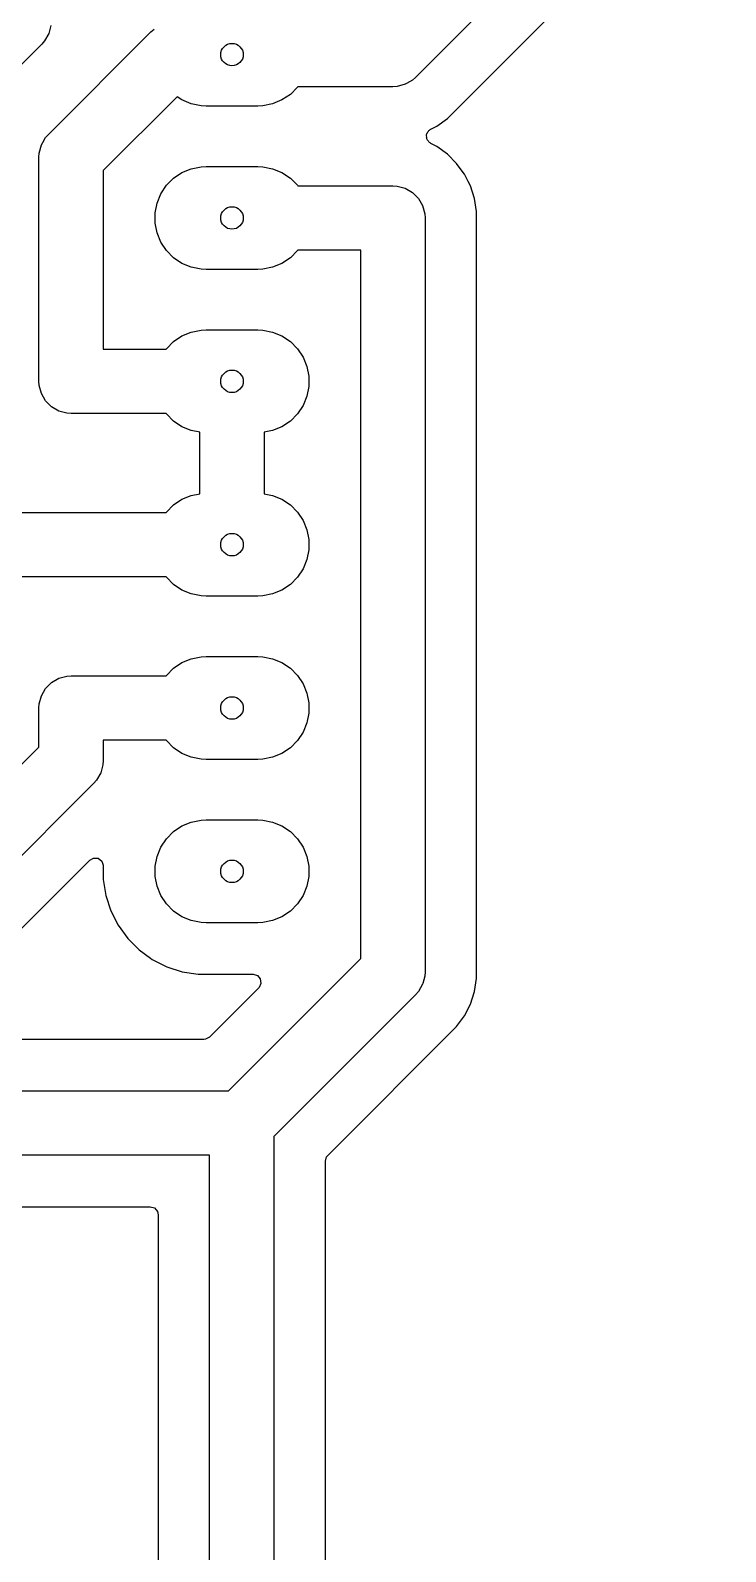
# Model space of a CAD drawing. Extents: x 20 to 124, y -124 to -20.
# Drawn here: x 67.58 to 78.39, y -90.2 to -66.54 of the extents above; entities that cross this region are included whole.
import ezdxf

# ---------------------------------------------------------------- set-up
doc = ezdxf.new("R2010")
doc.units = 0
doc.layers.add('BLACK', color=7, linetype='CONTINUOUS')
doc.layers.add('WHITE', color=7, linetype='CONTINUOUS')

msp = doc.modelspace()

# ---------------------------------------------------------------- linework, layer by layer
at = {"layer": 'BLACK', "linetype": 'CONTINUOUS'}
for p, q in [((77.903554, -62.940253), (73.570253, -67.273553)), ((74.063919, -67.911966), (78.39015, -63.585732)), ((67.899623, -66.467263), (67.86584, -66.593342)), ((67.86584, -66.593342), (67.800577, -66.706381)), ((67.859747, -68.161547), (69.454847, -66.566447)), ((69.454847, -66.566447), (69.50401, -66.523331)), ((67.757453, -66.755553), (64.699453, -69.813553)), ((67.800568, -66.706389), (67.757453, -66.755553)), ((67.800577, -66.706381), (67.800568, -66.706389)), ((73.408042, -67.38194), (73.281963, -67.415723)), ((73.429358, -67.369633), (73.408042, -67.38194)), ((73.521081, -67.316677), (73.429358, -67.369633)), ((73.521096, -67.316661), (73.521081, -67.316677)), ((73.570253, -67.273553), (73.521096, -67.316661)), ((69.861204, -67.574301), (68.7133, -68.722206)), ((69.937883, -67.625537), (69.861204, -67.574301)), ((70.082772, -67.685552), (69.937883, -67.625537)), ((71.492117, -67.625537), (71.347228, -67.685552)), ((71.622515, -67.538408), (71.492117, -67.625537)), ((71.733408, -67.427515), (71.622515, -67.538408)), ((71.738429, -67.42), (71.733408, -67.427515)), ((72.7659, -67.42), (71.738429, -67.42)), ((73.2152, -67.42), (72.7659, -67.42)), ((73.2167, -67.42), (73.2152, -67.42)), ((73.281948, -67.415723), (73.2167, -67.42)), ((73.281963, -67.415723), (73.281948, -67.415723)), ((70.236586, -67.716148), (70.082772, -67.685552)), ((70.315, -67.72), (70.236586, -67.716148)), ((71.115, -67.72), (70.315, -67.72)), ((71.193414, -67.716148), (71.115, -67.72)), ((71.347228, -67.685552), (71.193414, -67.716148)), ((73.7546, -68.136051), (73.760564, -68.118553)), ((73.760564, -68.118553), (73.771249, -68.10929)), ((73.771249, -68.10929), (73.776735, -68.099884)), ((73.776735, -68.099884), (73.787197, -68.092508)), ((73.787197, -68.092508), (73.789099, -68.089969)), ((73.789099, -68.089969), (73.803677, -68.080891)), ((73.803677, -68.080891), (73.805464, -68.079631)), ((73.805464, -68.079631), (73.805572, -68.079538)), ((73.805572, -68.079538), (73.807114, -68.078753)), ((73.807114, -68.078753), (73.898311, -68.032287)), ((73.898311, -68.032287), (74.063919, -67.911966)), ((67.717577, -68.449837), (67.75136, -68.323758)), ((67.75136, -68.323758), (67.772505, -68.287134)), ((67.772505, -68.287134), (67.816623, -68.210719)), ((67.816623, -68.210719), (67.816638, -68.210703)), ((67.816638, -68.210703), (67.859747, -68.161547)), ((73.738027, -68.184688), (73.74208, -68.172794)), ((73.743013, -68.204823), (73.738027, -68.184688)), ((73.741537, -68.16024), (73.746853, -68.151123)), ((73.74208, -68.172794), (73.741537, -68.16024)), ((73.742243, -68.215594), (73.743013, -68.204823)), ((73.744077, -68.218953), (73.742243, -68.215594)), ((73.744557, -68.230044), (73.744077, -68.218953)), ((73.751801, -68.240311), (73.744557, -68.230044)), ((73.746853, -68.151123), (73.747227, -68.145902)), ((73.747227, -68.145902), (73.7546, -68.136051)), ((73.754822, -68.252509), (73.751801, -68.240311)), ((73.77047, -68.267288), (73.754822, -68.252509)), ((73.775728, -68.276917), (73.77047, -68.267288)), ((73.775729, -68.276918), (73.775728, -68.276917)), ((73.776843, -68.275803), (73.775729, -68.276918)), ((73.784837, -68.287134), (73.776843, -68.275803)), ((73.796481, -68.291854), (73.784837, -68.287134)), ((73.805617, -68.300483), (73.796481, -68.291854)), ((73.89831, -68.347713), (73.805617, -68.300483)), ((73.898312, -68.347714), (73.89831, -68.347713)), ((73.898313, -68.347715), (73.898312, -68.347714)), ((74.063913, -68.468028), (73.898313, -68.347715)), ((67.7133, -68.5151), (67.717577, -68.449852)), ((67.7133, -72), (67.7133, -68.5151)), ((67.717577, -68.449852), (67.717577, -68.449837)), ((74.208671, -68.612786), (74.063913, -68.468028)), ((68.7133, -68.722206), (68.7133, -71.5)), ((69.807485, -68.841592), (69.937883, -68.754463)), ((69.937883, -68.754463), (70.082772, -68.694448)), ((70.082772, -68.694448), (70.236586, -68.663852)), ((70.236586, -68.663852), (70.315, -68.66)), ((70.315, -68.66), (71.115, -68.66)), ((71.115, -68.66), (71.193414, -68.663852)), ((71.193414, -68.663852), (71.347228, -68.694448)), ((71.347228, -68.694448), (71.492117, -68.754463)), ((71.492117, -68.754463), (71.622515, -68.841592)), ((74.29549, -68.732285), (74.208671, -68.612786)), ((74.328987, -68.77839), (74.29549, -68.732285)), ((74.388203, -68.894607), (74.328987, -68.77839)), ((69.609463, -69.082883), (69.696592, -68.952485)), ((69.696592, -68.952485), (69.807485, -68.841592)), ((71.622515, -68.841592), (71.733408, -68.952485)), ((71.733408, -68.952485), (71.738429, -68.96)), ((71.738429, -68.96), (73.2167, -68.96)), ((73.2167, -68.96), (73.281963, -68.964278)), ((73.281963, -68.964278), (73.408042, -68.99806)), ((73.408042, -68.99806), (73.521081, -69.063323)), ((73.521081, -69.063323), (73.613377, -69.155619)), ((74.421918, -68.960776), (74.388203, -68.894607)), ((74.421918, -68.960778), (74.421918, -68.960776)), ((74.42192, -68.960781), (74.421918, -68.960778)), ((74.485177, -69.155466), (74.42192, -68.960781)), ((69.518852, -69.381586), (69.549448, -69.227772)), ((69.549448, -69.227772), (69.609463, -69.082883)), ((73.613377, -69.155619), (73.67864, -69.268658)), ((73.67864, -69.268658), (73.712422, -69.394737)), ((74.5172, -69.357648), (74.485177, -69.155466)), ((69.518852, -69.538414), (69.518852, -69.381586)), ((69.549448, -69.692228), (69.518852, -69.538414)), ((73.712422, -69.394737), (73.7167, -69.46)), ((73.7167, -69.46), (73.7167, -81.1849)), ((74.5172, -81.287252), (74.5172, -69.357648)), ((69.609463, -69.837117), (69.549448, -69.692228)), ((69.696592, -69.967515), (69.609463, -69.837117)), ((69.807485, -70.078408), (69.696592, -69.967515)), ((71.733408, -69.967515), (71.622515, -70.078408)), ((71.738429, -69.96), (71.733408, -69.967515)), ((72.7167, -69.96), (71.738429, -69.96)), ((72.7167, -80.977793), (72.7167, -69.96)), ((69.937883, -70.165537), (69.807485, -70.078408)), ((70.082772, -70.225552), (69.937883, -70.165537)), ((70.236586, -70.256148), (70.082772, -70.225552)), ((71.347228, -70.225552), (71.193414, -70.256148)), ((71.492117, -70.165537), (71.347228, -70.225552)), ((71.622515, -70.078408), (71.492117, -70.165537)), ((70.315, -70.26), (70.236586, -70.256148)), ((71.115, -70.26), (70.315, -70.26)), ((71.193414, -70.256148), (71.115, -70.26)), ((69.696592, -71.492485), (69.807485, -71.381592)), ((69.807485, -71.381592), (69.937883, -71.294463)), ((69.937883, -71.294463), (70.082772, -71.234448)), ((70.082772, -71.234448), (70.236586, -71.203852)), ((70.236586, -71.203852), (70.315, -71.2)), ((70.315, -71.2), (71.115, -71.2)), ((71.115, -71.2), (71.193414, -71.203852)), ((71.193414, -71.203852), (71.347228, -71.234448)), ((71.347228, -71.234448), (71.492117, -71.294463)), ((71.492117, -71.294463), (71.622515, -71.381592)), ((71.622515, -71.381592), (71.733408, -71.492485)), ((68.7133, -71.5), (69.691571, -71.5)), ((69.691571, -71.5), (69.696592, -71.492485)), ((71.733408, -71.492485), (71.820537, -71.622883)), ((71.820537, -71.622883), (71.880552, -71.767772)), ((71.880552, -71.767772), (71.911148, -71.921586)), ((67.717578, -72.065263), (67.7133, -72)), ((67.75136, -72.191342), (67.717578, -72.065263)), ((71.911148, -72.078414), (71.880552, -72.232228)), ((71.911148, -71.921586), (71.911148, -72.078414)), ((67.816623, -72.304381), (67.75136, -72.191342)), ((67.908919, -72.396677), (67.816623, -72.304381)), ((71.820537, -72.377117), (71.733408, -72.507515)), ((71.880552, -72.232228), (71.820537, -72.377117)), ((68.021958, -72.46194), (67.908919, -72.396677)), ((68.148037, -72.495722), (68.021958, -72.46194)), ((68.2133, -72.5), (68.148037, -72.495722)), ((69.691571, -72.5), (68.2133, -72.5)), ((69.696592, -72.507515), (69.691571, -72.5)), ((69.807485, -72.618408), (69.696592, -72.507515)), ((69.937883, -72.705537), (69.807485, -72.618408)), ((71.622515, -72.618408), (71.492117, -72.705537)), ((71.733408, -72.507515), (71.622515, -72.618408)), ((70.082772, -72.765552), (69.937883, -72.705537)), ((70.215, -72.791854), (70.082772, -72.765552)), ((70.215, -73.748145), (70.215, -72.791854)), ((71.347228, -72.765552), (71.215, -72.791854)), ((71.215, -72.791854), (71.215, -73.748145)), ((71.492117, -72.705537), (71.347228, -72.765552)), ((69.937883, -73.834463), (70.082772, -73.774448)), ((70.082772, -73.774448), (70.215, -73.748145)), ((71.215, -73.748145), (71.347228, -73.774448)), ((71.347228, -73.774448), (71.492117, -73.834463)), ((69.691571, -74.04), (69.696592, -74.032485)), ((69.696592, -74.032485), (69.807485, -73.921592)), ((69.807485, -73.921592), (69.937883, -73.834463)), ((71.492117, -73.834463), (71.622515, -73.921592)), ((71.622515, -73.921592), (71.733408, -74.032485)), ((71.733408, -74.032485), (71.820537, -74.162883)), ((64.118429, -74.04), (69.691571, -74.04)), ((71.820537, -74.162883), (71.880552, -74.307772)), ((71.880552, -74.307772), (71.911148, -74.461586)), ((71.911148, -74.461586), (71.911148, -74.618414)), ((71.911148, -74.618414), (71.880552, -74.772228)), ((71.820537, -74.917117), (71.733408, -75.047515)), ((71.880552, -74.772228), (71.820537, -74.917117)), ((69.691571, -75.04), (64.118429, -75.04)), ((69.696592, -75.047515), (69.691571, -75.04)), ((69.807485, -75.158408), (69.696592, -75.047515)), ((69.937883, -75.245537), (69.807485, -75.158408)), ((71.622515, -75.158408), (71.492117, -75.245537)), ((71.733408, -75.047515), (71.622515, -75.158408)), ((70.082772, -75.305552), (69.937883, -75.245537)), ((70.236586, -75.336148), (70.082772, -75.305552)), ((70.315, -75.34), (70.236586, -75.336148)), ((71.115, -75.34), (70.315, -75.34)), ((71.193414, -75.336148), (71.115, -75.34)), ((71.347228, -75.305552), (71.193414, -75.336148)), ((71.492117, -75.245537), (71.347228, -75.305552)), ((69.807485, -76.461592), (69.937883, -76.374463)), ((69.937883, -76.374463), (70.082772, -76.314448)), ((70.082772, -76.314448), (70.236586, -76.283852)), ((70.236586, -76.283852), (70.315, -76.28)), ((70.315, -76.28), (71.115, -76.28)), ((71.115, -76.28), (71.193414, -76.283852)), ((71.193414, -76.283852), (71.347228, -76.314448)), ((71.347228, -76.314448), (71.492117, -76.374463)), ((71.492117, -76.374463), (71.622515, -76.461592)), ((67.908919, -76.683323), (68.021958, -76.61806)), ((68.021958, -76.61806), (68.148037, -76.584278)), ((68.148037, -76.584278), (68.2133, -76.58)), ((68.2133, -76.58), (69.691571, -76.58)), ((69.691571, -76.58), (69.696592, -76.572485)), ((69.696592, -76.572485), (69.807485, -76.461592)), ((71.622515, -76.461592), (71.733408, -76.572485)), ((71.733408, -76.572485), (71.820537, -76.702883)), ((67.75136, -76.888658), (67.816623, -76.775619)), ((67.816623, -76.775619), (67.908919, -76.683323)), ((71.820537, -76.702883), (71.880552, -76.847772)), ((71.880552, -76.847772), (71.911148, -77.001586)), ((67.7133, -77.08), (67.717578, -77.014737)), ((67.7133, -77.689394), (67.7133, -77.08)), ((67.717578, -77.014737), (67.75136, -76.888658)), ((71.911148, -77.001586), (71.911148, -77.158414)), ((71.880552, -77.312228), (71.820537, -77.457117)), ((71.911148, -77.158414), (71.880552, -77.312228)), ((69.691571, -77.58), (68.7133, -77.58)), ((68.7133, -77.58), (68.7133, -77.8965)), ((69.696592, -77.587515), (69.691571, -77.58)), ((71.820537, -77.457117), (71.733408, -77.587515)), ((64.178294, -81.2244), (67.7133, -77.689394)), ((69.807485, -77.698408), (69.696592, -77.587515)), ((69.937883, -77.785537), (69.807485, -77.698408)), ((70.082772, -77.845552), (69.937883, -77.785537)), ((71.492117, -77.785537), (71.347228, -77.845552)), ((71.622515, -77.698408), (71.492117, -77.785537)), ((71.733408, -77.587515), (71.622515, -77.698408)), ((68.709023, -77.961763), (68.67524, -78.087842)), ((68.7133, -77.8965), (68.709023, -77.961747)), ((68.709023, -77.961747), (68.709023, -77.961763)), ((70.236586, -77.876148), (70.082772, -77.845552)), ((70.315, -77.88), (70.236586, -77.876148)), ((71.115, -77.88), (70.315, -77.88)), ((71.193414, -77.876148), (71.115, -77.88)), ((71.347228, -77.845552), (71.193414, -77.876148)), ((68.566853, -78.250053), (64.738953, -82.077953)), ((68.609968, -78.200889), (68.566853, -78.250053)), ((68.609977, -78.200881), (68.609968, -78.200889)), ((68.67524, -78.087842), (68.609977, -78.200881)), ((69.696592, -79.112485), (69.807485, -79.001592)), ((69.807485, -79.001592), (69.937883, -78.914463)), ((69.937883, -78.914463), (70.082772, -78.854448)), ((70.082772, -78.854448), (70.236586, -78.823852)), ((70.236586, -78.823852), (70.315, -78.82)), ((70.315, -78.82), (71.115, -78.82)), ((71.115, -78.82), (71.193414, -78.823852)), ((71.193414, -78.823852), (71.347228, -78.854448)), ((71.347228, -78.854448), (71.492117, -78.914463)), ((71.492117, -78.914463), (71.622515, -79.001592)), ((71.622515, -79.001592), (71.733408, -79.112485)), ((69.609463, -79.242883), (69.696592, -79.112485)), ((71.733408, -79.112485), (71.820537, -79.242883)), ((65.926366, -82.022619), (68.502819, -79.446165)), ((68.502819, -79.446165), (68.564142, -79.41268)), ((68.564142, -79.41268), (68.633834, -79.417664)), ((68.633834, -79.417664), (68.689767, -79.459536)), ((68.689767, -79.459536), (68.714184, -79.525)), ((69.518852, -79.541586), (69.549448, -79.387772)), ((69.549448, -79.387772), (69.609463, -79.242883)), ((71.820537, -79.242883), (71.880552, -79.387772)), ((71.880552, -79.387772), (71.911148, -79.541586)), ((68.714184, -79.525), (68.7145, -79.533846)), ((68.7145, -79.533846), (68.7145, -79.745961)), ((69.518852, -79.698414), (69.518852, -79.541586)), ((69.549448, -79.852228), (69.518852, -79.698414)), ((71.911148, -79.698414), (71.880552, -79.852228)), ((71.911148, -79.541586), (71.911148, -79.698414)), ((68.7145, -79.745961), (68.75391, -79.994785)), ((69.609463, -79.997117), (69.549448, -79.852228)), ((71.880552, -79.852228), (71.820537, -79.997117)), ((68.75391, -79.994785), (68.83176, -80.234383)), ((69.696592, -80.127515), (69.609463, -79.997117)), ((69.807485, -80.238408), (69.696592, -80.127515)), ((71.733408, -80.127515), (71.622515, -80.238408)), ((71.820537, -79.997117), (71.733408, -80.127515)), ((68.83176, -80.234383), (68.946132, -80.458848)), ((69.937883, -80.325537), (69.807485, -80.238408)), ((70.082772, -80.385552), (69.937883, -80.325537)), ((70.236586, -80.416148), (70.082772, -80.385552)), ((70.315, -80.42), (70.236586, -80.416148)), ((71.115, -80.42), (70.315, -80.42)), ((71.193414, -80.416148), (71.115, -80.42)), ((71.347228, -80.385552), (71.193414, -80.416148)), ((71.492117, -80.325537), (71.347228, -80.385552)), ((71.622515, -80.238408), (71.492117, -80.325537)), ((68.946132, -80.458848), (69.094201, -80.662649)), ((69.094201, -80.662649), (69.094205, -80.662654)), ((69.094205, -80.662654), (69.272345, -80.840794)), ((69.272345, -80.840794), (69.27235, -80.840798)), ((69.27235, -80.840798), (69.450117, -80.969952)), ((69.450117, -80.969952), (69.476155, -80.98887)), ((69.476155, -80.98887), (69.619184, -81.061747)), ((69.619184, -81.061747), (69.700616, -81.103239)), ((69.700616, -81.103239), (69.700618, -81.103239)), ((69.700618, -81.103239), (69.700621, -81.103241)), ((69.700621, -81.103241), (69.940215, -81.18109)), ((70.659694, -83.0348), (72.7167, -80.977793)), ((69.940215, -81.18109), (70.189038, -81.2205)), ((70.189038, -81.2205), (70.189039, -81.2205)), ((70.189039, -81.2205), (71.042552, -81.2205)), ((71.042552, -81.2205), (71.109591, -81.240185)), ((71.109591, -81.240185), (71.155346, -81.292989)), ((71.16529, -81.362147), (71.136265, -81.425703)), ((71.155346, -81.292989), (71.16529, -81.362147)), ((73.682417, -81.362147), (73.67864, -81.376242)), ((73.712423, -81.250163), (73.682417, -81.362147)), ((73.7167, -81.1849), (73.712423, -81.250147)), ((73.712423, -81.250147), (73.712423, -81.250163)), ((74.485177, -81.489434), (74.5172, -81.287252)), ((71.130233, -81.432181), (70.364434, -82.197981)), ((71.136265, -81.425703), (71.130233, -81.432181)), ((73.570253, -81.538454), (71.3668, -83.741906)), ((73.613368, -81.489289), (73.570253, -81.538454)), ((73.613377, -81.489281), (73.613368, -81.489289)), ((73.67864, -81.376242), (73.613377, -81.489281)), ((74.42192, -81.684119), (74.485177, -81.489434)), ((74.328987, -81.86651), (74.42192, -81.684119)), ((72.239821, -84.000964), (74.208666, -82.032119)), ((74.208666, -82.032119), (74.328986, -81.866511)), ((74.328986, -81.866511), (74.328987, -81.86651)), ((70.276753, -82.2343), (66.014047, -82.2343)), ((70.303111, -82.231466), (70.276753, -82.2343)), ((70.364434, -82.197981), (70.303111, -82.231466)), ((59.675807, -83.0348), (70.659694, -83.0348)), ((71.3668, -83.741906), (71.3668, -98.1487)), ((70.3668, -84.0348), (59.4687, -84.0348)), ((70.3668, -97.941594), (70.3668, -84.0348)), ((72.1673, -84.124847), (72.186985, -84.057808)), ((72.1673, -98.251052), (72.1673, -84.124847)), ((72.186985, -84.057808), (72.203619, -84.037166)), ((72.203619, -84.037166), (72.239821, -84.000964)), ((60.310646, -84.8353), (69.4423, -84.8353)), ((69.4423, -84.8353), (69.509339, -84.854985)), ((69.509339, -84.854985), (69.555094, -84.907789)), ((69.555094, -84.907789), (69.5663, -84.9593)), ((69.5663, -84.9593), (69.5663, -95.674935))]:
    msp.add_line(p, q, dxfattribs=at)
at = {"layer": 'BLACK'}
for centre in [(70.715, -66.92), (70.715, -69.46), (70.715, -72), (70.715, -74.54), (70.715, -77.08), (70.715, -79.62)]:
    msp.add_circle(centre, 0.175, dxfattribs=at)
at = {"layer": 'WHITE'}
for centre in [(70.715, -66.92), (70.715, -69.46), (70.715, -72), (70.715, -74.54), (70.715, -77.08), (70.715, -79.62)]:
    msp.add_circle(centre, 0.175, dxfattribs=at)

doc.saveas('drawing.dxf')
